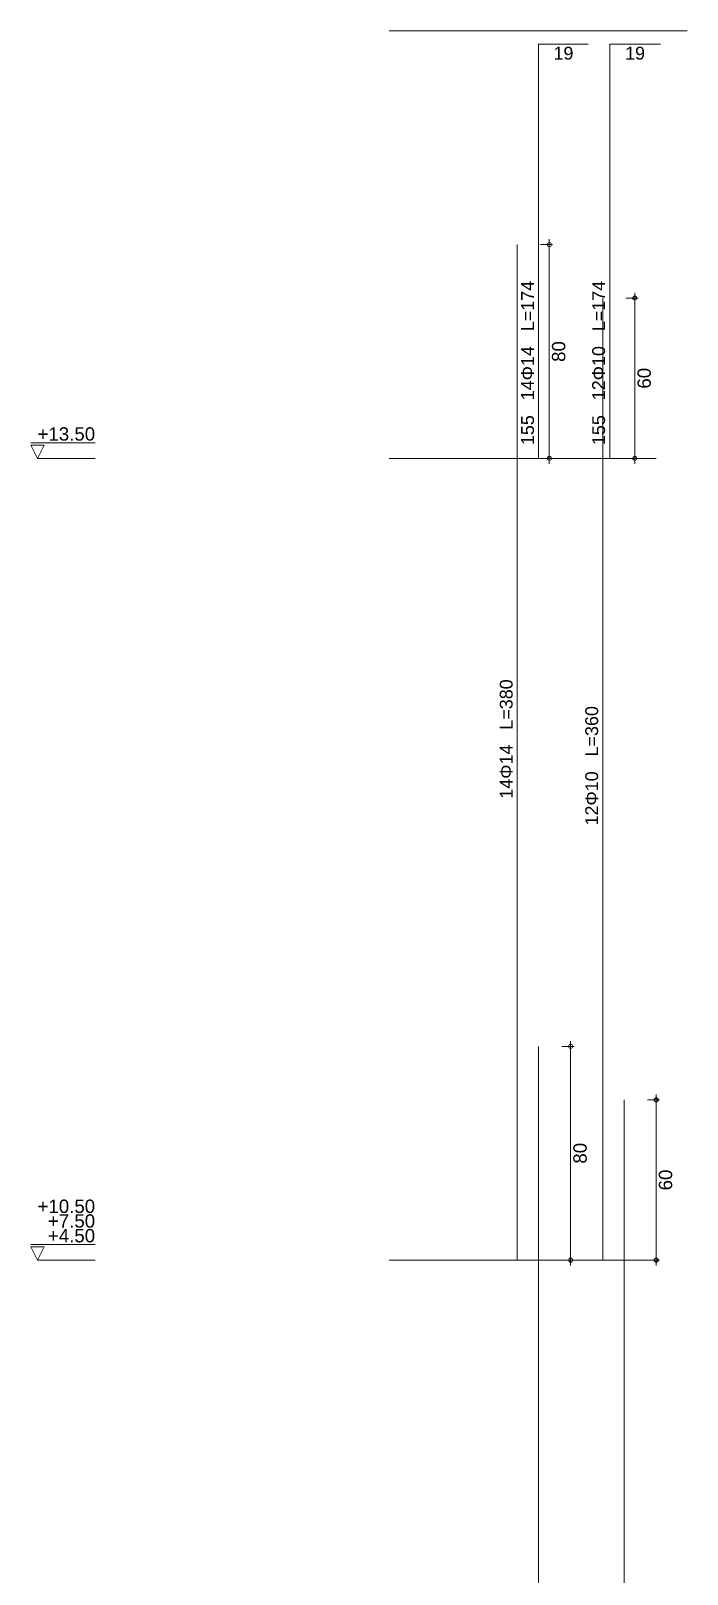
# Model space of a CAD drawing. Header units: millimetres. Extents: x 2232 to 85269, y -3593 to 5869.
# Drawn here: x 83759 to 84128, y -2408 to -1541 of the extents above; entities that cross this region are included whole.
import ezdxf

# ---------------------------------------------------------------- set-up
doc = ezdxf.new("R2010")
doc.units = ezdxf.units.MM
for name, color, linetype in [('Donatı Yazısı', 7, 'Continuous'), ('Donatı Çizgisi', 7, 'Continuous'), ('Panel', 7, 'Continuous'), ('Standart', 7, 'Continuous'), ('Ölçülendirme', 7, 'Continuous')]:
    doc.layers.add(name, color=color, linetype=linetype)
doc.styles.add('arial_1_18', font='arial.ttf', dxfattribs={"height": 0.2})

# ---------------------------------------------------------------- blocks, each defined once
blk = doc.blocks.new('IDE824Entity7267')
at = {"layer": 'Donatı Çizgisi', "color": 5, "linetype": 'Continuous', "lineweight": 5}
for points in [[(29531, 1245.24), (29531, 1400.24)], [(29531, 1400.24), (29549.6, 1400.24)], [(29557.6, 1245.24), (29557.6, 1400.24)], [(29557.6, 1400.24), (29576.6, 1400.24)], [(29523, 945.24), (29523, 1325.24)], [(29555, 945.24), (29555, 1305.24)], [(29531, 545.24), (29531, 1025.24)], [(29563, 545.24), (29563, 1005.24)]]:
    blk.add_lwpolyline(points, dxfattribs=at)
at = {"layer": 'Panel', "color": 1, "linetype": 'Continuous', "lineweight": 5}
for points in [[(29475, 1405.24), (29586.6, 1405.24)], [(29475, 1245.24), (29575, 1245.24)], [(29475, 945.24), (29575, 945.24)]]:
    blk.add_lwpolyline(points, dxfattribs=at)
at = {"layer": 'Ölçülendirme', "color": 1, "linetype": 'Continuous', "lineweight": 5}
for points in [[(29531.75, 1325.24), (29536.25, 1325.24)], [(29535, 1243.24), (29535, 1327.24)], [(29563.75, 1305.24), (29568.25, 1305.24)], [(29567, 1243.24), (29567, 1307.24)], [(29340.94, 1251.07), (29365, 1251.07)], [(29343.44, 1245.24), (29340.94, 1250.24)], [(29340.94, 1250.24), (29345.94, 1250.24)], [(29345.94, 1250.24), (29343.44, 1245.24)], [(29365, 1245.24), (29343.44, 1245.24)], [(29531.75, 1245.24), (29536.25, 1245.24)], [(29563.75, 1245.24), (29568.25, 1245.24)], [(29539.75, 1025.24), (29544.25, 1025.24)], [(29543, 943.24), (29543, 1027.24)], [(29571.75, 1005.24), (29576.25, 1005.24)], [(29575, 943.24), (29575, 1007.24)], [(29340.94, 951.07), (29365, 951.07)], [(29343.44, 945.24), (29340.94, 950.24)], [(29340.94, 950.24), (29345.94, 950.24)], [(29345.94, 950.24), (29343.44, 945.24)], [(29365, 945.24), (29343.44, 945.24)], [(29539.75, 945.24), (29544.25, 945.24)], [(29571.75, 945.24), (29576.25, 945.24)]]:
    blk.add_lwpolyline(points, dxfattribs=at)
for centre in [(29535, 1325.24), (29567, 1305.24), (29535, 1245.24), (29567, 1245.24), (29543, 1025.24), (29575, 1005.24), (29543, 945.24), (29575, 945.24)]:
    blk.add_circle(centre, 0.75, dxfattribs=at)
at = {"layer": 'Donatı Yazısı', "color": 5, "linetype": 'Continuous', "lineweight": 5, "style": 'arial_1_18'}
for p in [(29536.57, 1394.48), (29563.37, 1394.48)]:
    blk.add_text('19', height=4.8, dxfattribs=at).set_placement(p)
for s, p in [('155   14Φ14   L=174', (29529.27, 1250.24)), ('155   12Φ10   L=174', (29555.87, 1250.24)), ('14Φ14   L=380', (29521.27, 1117.9)), ('12Φ10   L=360', (29553.27, 1107.89))]:
    blk.add_text(s, height=4.8, rotation=90, dxfattribs=at).set_placement(p)
at = {"layer": 'Ölçülendirme', "color": 1, "linetype": 'Continuous', "lineweight": 5, "style": 'arial_1_18'}
for s, p in [('80', (29541, 1281.36)), ('60', (29573, 1271.36)), ('80', (29549, 981.36)), ('60', (29581, 971.36))]:
    blk.add_text(s, height=5, rotation=90, dxfattribs=at).set_placement(p)
for s, p in [('+13.50', (29343.44, 1251.91)), ('+10.50', (29343.44, 962.91)), ('+7.50', (29347.32, 957.41)), ('+4.50', (29347.32, 951.91))]:
    blk.add_text(s, height=5, dxfattribs=at).set_placement(p)

msp = doc.modelspace()

# ---------------------------------------------------------------- block references
at = {"layer": 'Standart', "xscale": 1.5, "yscale": 1.5, "zscale": 1.5}
msp.add_blockref('IDE824Entity7267', (39747.76, -3649.24), dxfattribs=at)

doc.saveas('drawing.dxf')
